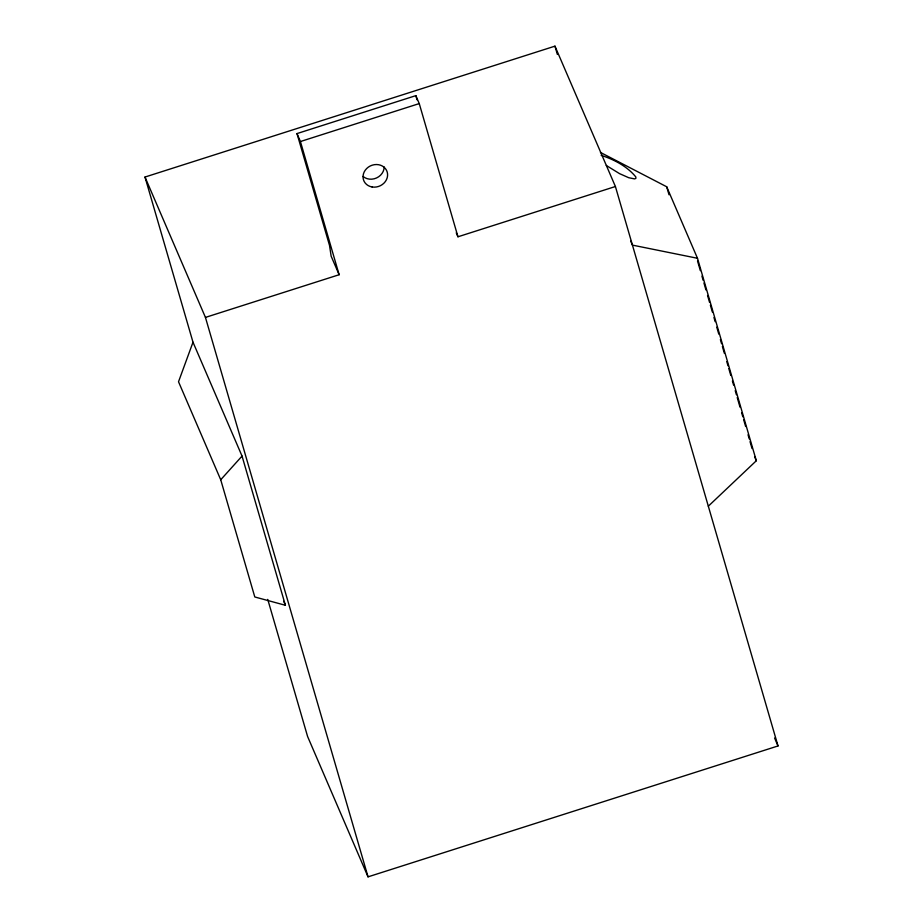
<?xml version="1.0" encoding="UTF-8"?>
<svg xmlns="http://www.w3.org/2000/svg" width="923" height="923" viewBox="0 0 923 923"><rect width="100%" height="100%" fill="white"/><g stroke="black" fill="none" stroke-linecap="round" stroke-linejoin="round"><path stroke-width="1.38" d="M192.999 342.214L178.52 381.764L220.724 479.764L254.794 596.973L285.403 605.28L242.045 456.089L192.999 342.214L144.992 177.043L554.965 46.15L615.41 186.515L778.008 745.957L368.035 876.85L307.59 736.485L267.751 599.396M220.724 479.764L242.045 456.089M708.322 506.196L756.329 460.739L697.488 258.278L666.694 186.769L600.435 152.422M144.992 177.043L205.448 317.408L339.133 274.731L331.149 256.19L329.523 245.472L296.998 133.581L415.835 95.646L419.25 103.584L457.97 236.784L615.41 186.515M296.998 133.581L300.425 141.531L419.25 103.584M697.488 258.278L632.451 245.126L630.732 241.157M601.161 155.329C614.049 159.552 627.144 166.302 635.809 176.928L635.901 178.301L634.678 178.912L628.725 177.712L619.552 173.639L606.307 165.471M754.622 456.77L756.329 460.739M774.582 738.008L778.008 745.957M456.25 232.815L457.97 236.784M283.696 601.3L285.403 605.28M697.534 260.978L700.338 270.635M701.942 276.15L703.141 280.28M703.949 283.038L705.945 289.937M707.549 295.452L709.556 302.352M710.364 305.109L712.36 312.009M713.964 317.524L715.163 321.666M716.767 327.18L718.775 334.08M720.378 339.595L721.578 343.725M722.386 346.483L724.393 353.382M726.793 361.654L727.993 365.796M728.801 368.554L730.797 375.453M732.4 380.968L733.612 385.11M735.216 390.625L736.416 394.756M737.212 397.525L740.015 407.17M741.619 412.685L742.83 416.827M743.626 419.584L745.634 426.484M748.034 434.756L749.245 438.898M750.041 441.656L752.049 448.555M666.694 186.769L669.013 194.765M554.965 46.15L557.377 54.457M415.835 95.646L417.034 99.788M300.425 141.531L339.133 274.731M205.448 317.408L368.035 876.85M384.176 166.982A12.495 11.076 -23.3 0 1 376.526 177.966A12.495 11.076 -23.3 0 1 363.154 176.512M372.061 186.965A12.495 11.076 -23.3 0 0 387.21 172.047A12.495 11.076 -23.3 0 0 366.696 168.505A12.495 11.076 -23.3 0 0 372.061 186.965"/></g></svg>
